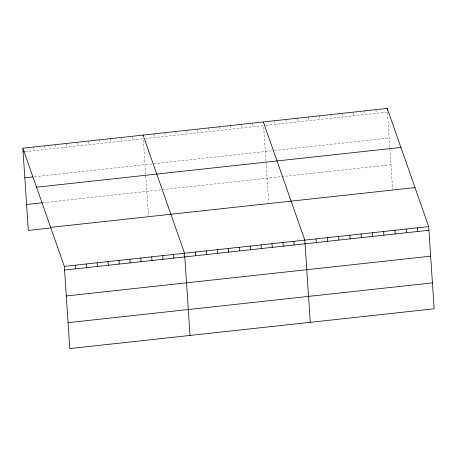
<?xml version="1.0" encoding="UTF-8"?>
<svg xmlns="http://www.w3.org/2000/svg" width="457" height="457" viewBox="0 0 457 457"><rect width="100%" height="100%" fill="white"/><g stroke="black" fill="none" stroke-linecap="round" stroke-linejoin="round"><path stroke-width="0.34" stroke-dasharray="2.29 1.71" d="M25.141 151.661L143.338 138.757L148.462 215.881M145.389 138.534L263.58 125.629L265.957 161.378M265.694 125.395L387.467 112.102M34.378 176.75L153.255 163.772M153.94 163.697L273.749 150.621M274.451 150.542L389.187 138.014M42.987 202.708L390.964 164.714M387.513 112.805L389.844 147.851M389.89 148.554L392.592 189.227M375.962 109.663L376.208 113.33M364.697 110.891L364.943 114.564M353.438 112.119L353.684 115.792M342.173 113.347L342.419 117.021M330.914 114.576L331.154 118.249M319.649 115.81L319.894 119.483M308.389 117.038L308.629 120.711M297.124 118.266L297.37 121.939M285.865 119.494L286.105 123.167M274.6 120.728L274.846 124.401M266.003 162.081L268.705 202.754M252.407 123.15L252.652 126.823M241.473 124.344L241.719 128.017M230.545 125.538L230.785 129.211M219.611 126.732L219.857 130.399M208.683 127.926L208.923 131.593M197.75 129.114L197.995 132.787M186.816 130.308L187.062 133.981M175.888 131.502L176.134 135.175M164.954 132.696L165.2 136.369M154.026 133.89L154.266 137.563M132.164 136.277L132.404 139.951M121.231 137.471L121.476 141.144M110.303 138.665L110.543 142.338M99.369 139.859L99.615 143.527M88.435 141.053L88.681 144.72M77.507 142.241L77.753 145.914M66.573 143.435L66.819 147.108M55.645 144.629L55.885 148.302M44.712 145.823L44.957 149.496M33.784 147.017L34.024 150.69"/><path stroke-width="0.69" d="M22.85 148.211L387.222 108.429L428.689 226.592L434.15 308.789L69.778 348.571L64.317 266.368L22.85 148.211L28.311 230.408L50.173 228.026M23.096 151.884L24.461 151.735M24.815 177.796L33.013 176.905M36.531 187.204L400.909 147.422M26.586 204.496L42.301 202.782M50.63 227.38L415.007 187.599M64.317 266.368L428.689 226.592M64.557 270.041L428.934 230.259M66.282 295.959L430.654 256.177M68.053 322.653L432.431 282.877M263.335 121.956L304.802 240.114L310.263 322.316M143.092 135.083L184.559 253.241L190.021 335.444M417.43 227.82L417.669 231.493M406.164 229.048L406.41 232.722M387.222 108.429L387.347 110.268M394.905 230.277L395.145 233.95M383.64 231.51L383.886 235.178M372.381 232.739L372.621 236.412M361.116 233.967L361.361 237.64M349.851 235.195L350.096 238.868M338.591 236.429L338.837 240.096M327.326 237.657L327.572 241.33M316.067 238.885L316.307 242.558M293.874 241.307L294.114 244.981M282.94 242.501L283.186 246.174M272.012 243.695L272.252 247.368M261.078 244.889L261.324 248.562M250.145 246.083L250.39 249.756M239.217 247.277L239.462 250.95M228.283 248.471L228.529 252.144M217.355 249.665L217.595 253.332M206.421 250.859L206.667 254.526M195.493 252.047L195.733 255.72M173.626 254.435L173.871 258.108M162.698 255.629L162.943 259.302M151.764 256.823L152.01 260.496M140.836 258.016L141.076 261.69M129.902 259.21L130.148 262.884M118.974 260.404L119.214 264.077M108.041 261.598L108.286 265.271M97.107 262.792L97.352 266.465M86.179 263.986L86.424 267.653M75.245 265.18L75.491 268.847"/></g></svg>
